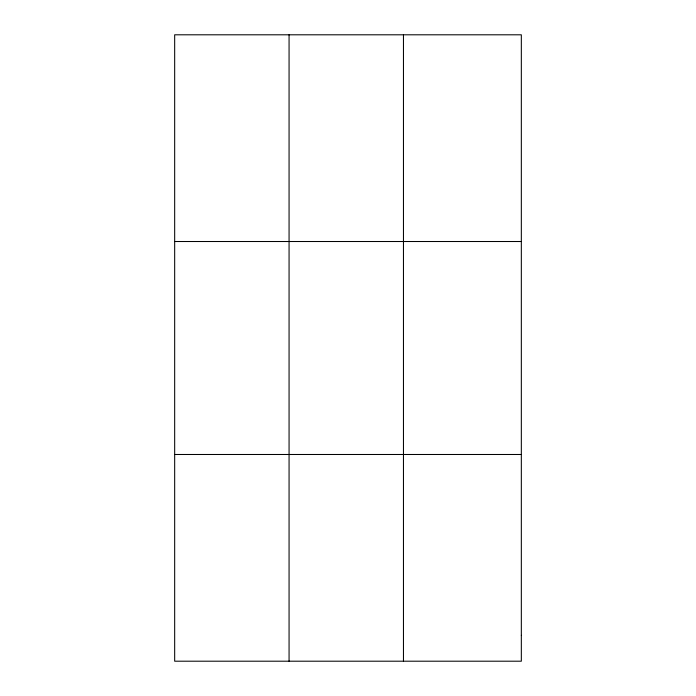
<?xml version="1.0" encoding="UTF-8"?>
<svg xmlns="http://www.w3.org/2000/svg" width="696" height="696" viewBox="0 0 696 696"><rect width="100%" height="100%" fill="white"/><g stroke="black" fill="none" stroke-linecap="round" stroke-linejoin="round"><path stroke-width="1.04" d="M289.066 661.2L289.066 34.8M403.462 661.2L403.462 34.8M174.67 241.512L521.33 241.512M174.67 454.488L521.33 454.488M521.33 635.361L521.33 661.2L174.67 661.2L174.67 34.8L521.33 34.8L521.33 635.361"/></g></svg>
